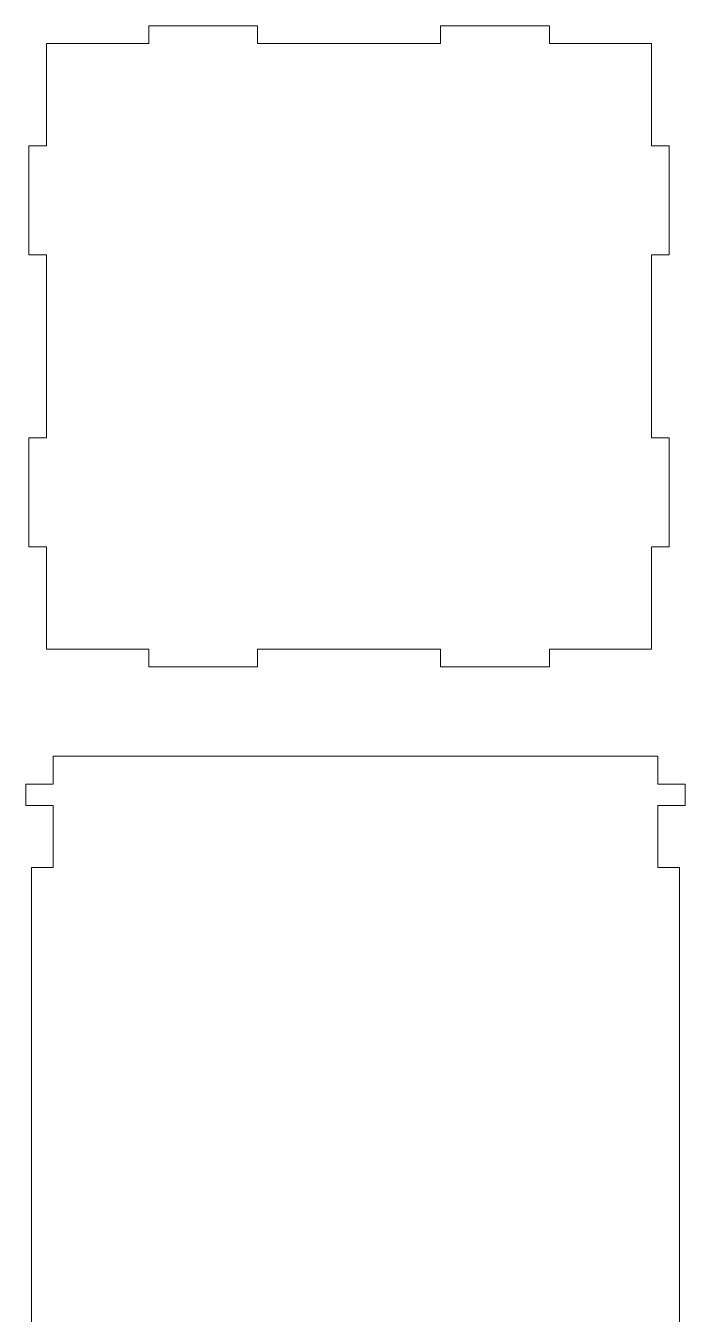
# Model space of a CAD drawing. Header units: centimetres. Extents: x -59 to 59, y -29 to 29.
# Drawn here: x 49.65 to 58.91, y 11.09 to 29.17 of the extents above; entities that cross this region are included whole.
import ezdxf

# ---------------------------------------------------------------- set-up
doc = ezdxf.new("R2010")
doc.units = ezdxf.units.CM
doc.header["$MEASUREMENT"] = 0
doc.layers.add('Camada 1', color=7, linetype='Continuous')

msp = doc.modelspace()

# ---------------------------------------------------------------- linework, layer by layer
at = {"layer": 'Camada 1', "color": 250, "lineweight": 9}
for points, knots in [([(49.93734, 28.9232), (49.93734, 28.9232), (51.37234, 28.9232), (51.37234, 28.9232), (51.37234, 28.9232), (51.37234, 28.9232), (51.37234, 29.17322), (51.37234, 29.17322), (51.37234, 29.17322), (51.37234, 29.17322), (52.90234, 29.17322), (52.90234, 29.17322), (52.90234, 29.17322), (52.90234, 29.17322), (52.90234, 28.9232), (52.90234, 28.9232), (52.90234, 28.9232), (52.90234, 28.9232), (55.47233, 28.9232), (55.47233, 28.9232), (55.47233, 28.9232), (55.47233, 28.9232), (55.47233, 29.17322), (55.47233, 29.17322), (55.47233, 29.17322), (55.47233, 29.17322), (57.00233, 29.17322), (57.00233, 29.17322), (57.00233, 29.17322), (57.00233, 29.17322), (57.00233, 28.9232), (57.00233, 28.9232), (57.00233, 28.9232), (57.00233, 28.9232), (58.43734, 28.9232), (58.43734, 28.9232), (58.43734, 28.9232), (58.43734, 28.9232), (58.43734, 27.48821), (58.43734, 27.48821), (58.43734, 27.48821), (58.43734, 27.48821), (58.68734, 27.48821), (58.68734, 27.48821), (58.68734, 27.48821), (58.68734, 27.48821), (58.68734, 25.95821), (58.68734, 25.95821), (58.68734, 25.95821), (58.68734, 25.95821), (58.43734, 25.95821), (58.43734, 25.95821), (58.43734, 25.95821), (58.43734, 25.95821), (58.43734, 23.38822), (58.43734, 23.38822), (58.43734, 23.38822), (58.43734, 23.38822), (58.68734, 23.38822), (58.68734, 23.38822), (58.68734, 23.38822), (58.68734, 23.38822), (58.68734, 21.85822), (58.68734, 21.85822), (58.68734, 21.85822), (58.68734, 21.85822), (58.43734, 21.85822), (58.43734, 21.85822), (58.43734, 21.85822), (58.43734, 21.85822), (58.43734, 20.4232), (58.43734, 20.4232), (58.43734, 20.4232), (58.43734, 20.4232), (57.00233, 20.4232), (57.00233, 20.4232), (57.00233, 20.4232), (57.00233, 20.4232), (57.00233, 20.17322), (57.00233, 20.17322), (57.00233, 20.17322), (57.00233, 20.17322), (55.47233, 20.17322), (55.47233, 20.17322), (55.47233, 20.17322), (55.47233, 20.17322), (55.47233, 20.4232), (55.47233, 20.4232), (55.47233, 20.4232), (55.47233, 20.4232), (52.90234, 20.4232), (52.90234, 20.4232), (52.90234, 20.4232), (52.90234, 20.4232), (52.90234, 20.17322), (52.90234, 20.17322), (52.90234, 20.17322), (52.90234, 20.17322), (51.37234, 20.17322), (51.37234, 20.17322), (51.37234, 20.17322), (51.37234, 20.17322), (51.37234, 20.4232), (51.37234, 20.4232), (51.37234, 20.4232), (51.37234, 20.4232), (49.93734, 20.4232), (49.93734, 20.4232), (49.93734, 20.4232), (49.93734, 20.4232), (49.93734, 21.85822), (49.93734, 21.85822), (49.93734, 21.85822), (49.93734, 21.85822), (49.68734, 21.85822), (49.68734, 21.85822), (49.68734, 21.85822), (49.68734, 21.85822), (49.68734, 23.38822), (49.68734, 23.38822), (49.68734, 23.38822), (49.68734, 23.38822), (49.93734, 23.38822), (49.93734, 23.38822), (49.93734, 23.38822), (49.93734, 23.38822), (49.93734, 25.95821), (49.93734, 25.95821), (49.93734, 25.95821), (49.93734, 25.95821), (49.68734, 25.95821), (49.68734, 25.95821), (49.68734, 25.95821), (49.68734, 25.95821), (49.68734, 27.48821), (49.68734, 27.48821), (49.68734, 27.48821), (49.68734, 27.48821), (49.93734, 27.48821), (49.93734, 27.48821), (49.93734, 27.48821), (49.93734, 27.48821), (49.93734, 28.9232), (49.93734, 28.9232)], [0, 0, 0, 0, 0.02702703, 0.02702703, 0.02702703, 0.02702703, 0.05405405, 0.05405405, 0.05405405, 0.05405405, 0.08108108, 0.08108108, 0.08108108, 0.08108108, 0.10810811, 0.10810811, 0.10810811, 0.10810811, 0.13513514, 0.13513514, 0.13513514, 0.13513514, 0.16216216, 0.16216216, 0.16216216, 0.16216216, 0.18918919, 0.18918919, 0.18918919, 0.18918919, 0.21621622, 0.21621622, 0.21621622, 0.21621622, 0.24324324, 0.24324324, 0.24324324, 0.24324324, 0.27027027, 0.27027027, 0.27027027, 0.27027027, 0.2972973, 0.2972973, 0.2972973, 0.2972973, 0.32432432, 0.32432432, 0.32432432, 0.32432432, 0.35135135, 0.35135135, 0.35135135, 0.35135135, 0.37837838, 0.37837838, 0.37837838, 0.37837838, 0.40540541, 0.40540541, 0.40540541, 0.40540541, 0.43243243, 0.43243243, 0.43243243, 0.43243243, 0.45945946, 0.45945946, 0.45945946, 0.45945946, 0.48648649, 0.48648649, 0.48648649, 0.48648649, 0.51351351, 0.51351351, 0.51351351, 0.51351351, 0.54054054, 0.54054054, 0.54054054, 0.54054054, 0.56756757, 0.56756757, 0.56756757, 0.56756757, 0.59459459, 0.59459459, 0.59459459, 0.59459459, 0.62162162, 0.62162162, 0.62162162, 0.62162162, 0.64864865, 0.64864865, 0.64864865, 0.64864865, 0.67567568, 0.67567568, 0.67567568, 0.67567568, 0.7027027, 0.7027027, 0.7027027, 0.7027027, 0.72972973, 0.72972973, 0.72972973, 0.72972973, 0.75675676, 0.75675676, 0.75675676, 0.75675676, 0.78378378, 0.78378378, 0.78378378, 0.78378378, 0.81081081, 0.81081081, 0.81081081, 0.81081081, 0.83783784, 0.83783784, 0.83783784, 0.83783784, 0.86486486, 0.86486486, 0.86486486, 0.86486486, 0.89189189, 0.89189189, 0.89189189, 0.89189189, 0.91891892, 0.91891892, 0.91891892, 0.91891892, 0.94594595, 0.94594595, 0.94594595, 0.94594595, 1, 1, 1, 1]), ([(52.67809, 9.45733), (52.67809, 9.45733), (55.87809, 9.45733), (55.87809, 9.45733), (55.87809, 9.45733), (56.0984, 9.45733), (56.27809, 9.63702), (56.27809, 9.85733), (56.27809, 9.85733), (56.27809, 9.85733), (56.27809, 10.15223), (56.27809, 10.15223), (56.27809, 10.15223), (56.27809, 10.15223), (58.82809, 10.15223), (58.82809, 10.15223), (58.82809, 10.15223), (58.82809, 10.15223), (58.82809, 17.36067), (58.82809, 17.36067), (58.82809, 17.36067), (58.82809, 17.36067), (58.52809, 17.36067), (58.52809, 17.36067), (58.52809, 17.36067), (58.52809, 17.36067), (58.52809, 18.23139), (58.52809, 18.23139), (58.52809, 18.23139), (58.52809, 18.23139), (58.91116, 18.23139), (58.91116, 18.23139), (58.91116, 18.23139), (58.91116, 18.23139), (58.91116, 18.52846), (58.91116, 18.52846), (58.91116, 18.52846), (58.91116, 18.52846), (58.52809, 18.52846), (58.52809, 18.52846), (58.52809, 18.52846), (58.52809, 18.52846), (58.52809, 18.92243), (58.52809, 18.92243), (58.52809, 18.92243), (58.52809, 18.92243), (50.02809, 18.92243), (50.02809, 18.92243), (50.02809, 18.92243), (50.02809, 18.92243), (50.02809, 18.52846), (50.02809, 18.52846), (50.02809, 18.52846), (50.02809, 18.52846), (49.64502, 18.52846), (49.64502, 18.52846), (49.64502, 18.52846), (49.64502, 18.52846), (49.64502, 18.23139), (49.64502, 18.23139), (49.64502, 18.23139), (49.64502, 18.23139), (50.02809, 18.23139), (50.02809, 18.23139), (50.02809, 18.23139), (50.02809, 18.23139), (50.02809, 17.36067), (50.02809, 17.36067), (50.02809, 17.36067), (50.02809, 17.36067), (49.72809, 17.36067), (49.72809, 17.36067), (49.72809, 17.36067), (49.72809, 17.36067), (49.72809, 10.15223), (49.72809, 10.15223), (49.72809, 10.15223), (49.72809, 10.15223), (52.27809, 10.15223), (52.27809, 10.15223), (52.27809, 10.15223), (52.27809, 10.15223), (52.27809, 9.85733), (52.27809, 9.85733), (52.27809, 9.85733), (52.27809, 9.63702), (52.45778, 9.45733), (52.67809, 9.45733)], [0, 0, 0, 0, 0.04347826, 0.04347826, 0.04347826, 0.04347826, 0.08695652, 0.08695652, 0.08695652, 0.08695652, 0.13043478, 0.13043478, 0.13043478, 0.13043478, 0.17391304, 0.17391304, 0.17391304, 0.17391304, 0.2173913, 0.2173913, 0.2173913, 0.2173913, 0.26086957, 0.26086957, 0.26086957, 0.26086957, 0.30434783, 0.30434783, 0.30434783, 0.30434783, 0.34782609, 0.34782609, 0.34782609, 0.34782609, 0.39130435, 0.39130435, 0.39130435, 0.39130435, 0.43478261, 0.43478261, 0.43478261, 0.43478261, 0.47826087, 0.47826087, 0.47826087, 0.47826087, 0.52173913, 0.52173913, 0.52173913, 0.52173913, 0.56521739, 0.56521739, 0.56521739, 0.56521739, 0.60869565, 0.60869565, 0.60869565, 0.60869565, 0.65217391, 0.65217391, 0.65217391, 0.65217391, 0.69565217, 0.69565217, 0.69565217, 0.69565217, 0.73913043, 0.73913043, 0.73913043, 0.73913043, 0.7826087, 0.7826087, 0.7826087, 0.7826087, 0.82608696, 0.82608696, 0.82608696, 0.82608696, 0.86956522, 0.86956522, 0.86956522, 0.86956522, 0.91304348, 0.91304348, 0.91304348, 0.91304348, 1, 1, 1, 1])]:
    msp.add_open_spline(points, degree=3, knots=knots, dxfattribs=at)

doc.saveas('drawing.dxf')
